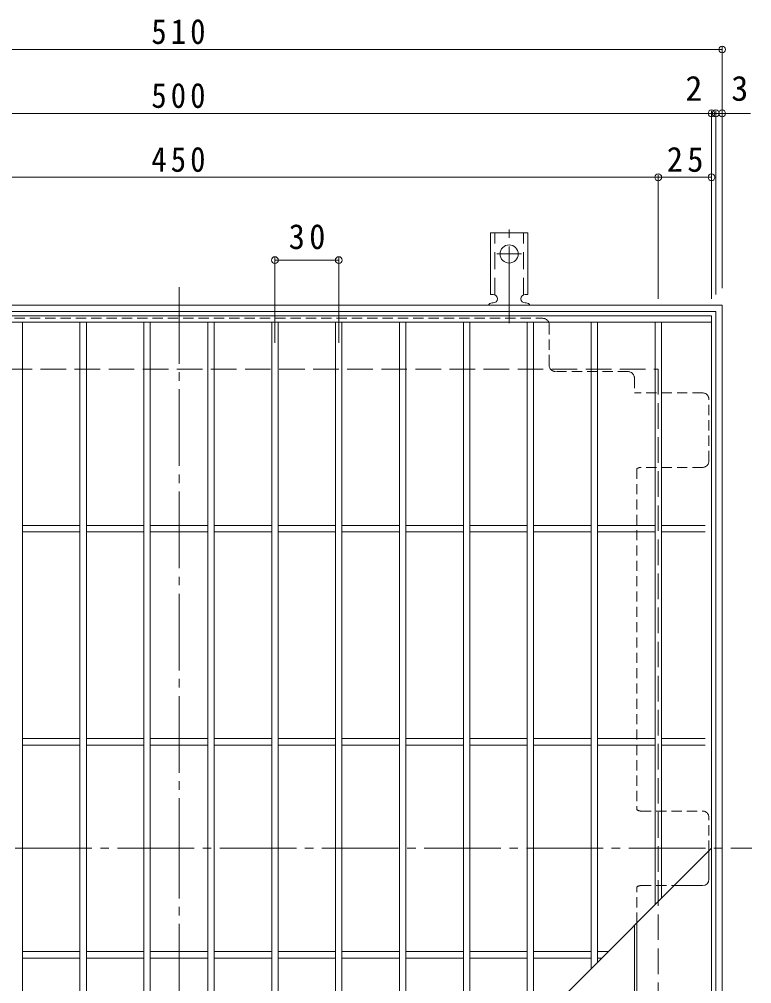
# Model space of a CAD drawing. Units: millimetres at full size, sheet at 1:4. Extents: x -926 to 1052, y -789 to 724.
# Drawn here: x -611.7 to -267.8, y 270.8 to 723.5 of the extents above; entities that cross this region are included whole.
import ezdxf
from ezdxf.enums import TextEntityAlignment as Align

# ---------------------------------------------------------------- set-up
doc = ezdxf.new("R2010")
doc.units = ezdxf.units.MM
doc.header["$LTSCALE"] = 4
doc.header["$PDMODE"] = 32
doc.header["$PDSIZE"] = 3.2
for name, pattern in [('CHAIN2', [12, 9, -1, 1, -1]), ('DASHED1', [1.8, 1.2, -0.6]), ('DASHED2', [3, 2, -1]), ('DASHED3', [4, 3, -1])]:
    doc.linetypes.add(name, pattern=pattern)
for name, color, linetype, lineweight in [('A-1', 3, 'Continuous', 9), ('A-2', 3, 'Continuous', 9), ('A-4', 7, 'Continuous', 9), ('A-7', 2, 'Continuous', 9), ('A-A', 3, 'Continuous', 9)]:
    doc.layers.add(name, color=color, linetype=linetype, lineweight=lineweight)
doc.styles.add('ＭＳ ゴシック', font='')
doc.styles.get('ＭＳ ゴシック').set_extended_font_data('MS Gothic')

msp = doc.modelspace()

# ---------------------------------------------------------------- linework, layer by layer
at = {"layer": 'A-1', "color": 2}
for p, q in [((-788.713, 586.362), (-284.713, 586.362)), ((-284.713, 586.362), (-284.713, 82.362))]:
    msp.add_line(p, q, dxfattribs=at)
msp.add_lwpolyline([(-791.713, 79.362), (-791.713, 589.362), (-281.713, 589.362), (-281.713, 79.362)], close=True, dxfattribs=at)
at = {"layer": 'A-1', "color": 2, "linetype": 'DASHED3'}
msp.add_lwpolyline([(-761.713, 109.362), (-761.713, 559.362), (-311.713, 559.362), (-311.713, 109.362)], close=True, dxfattribs=at)
at = {"layer": 'A-2'}
for p, q in [((-786.713, 584.362), (-286.713, 584.362)), ((-286.713, 84.362), (-286.713, 584.362)), ((-786.713, 581.362), (-286.713, 581.362)), ((-610.213, 581.362), (-610.213, 87.362)), ((-583.213, 581.362), (-583.213, 87.362)), ((-580.213, 581.362), (-580.213, 87.362)), ((-553.213, 581.362), (-553.213, 87.362)), ((-550.213, 581.362), (-550.213, 87.362)), ((-523.213, 581.362), (-523.213, 97.862)), ((-520.213, 581.362), (-520.213, 100.862)), ((-493.213, 581.362), (-493.213, 127.862)), ((-490.213, 581.362), (-490.213, 130.862)), ((-463.213, 581.362), (-463.213, 157.862)), ((-460.213, 581.362), (-460.213, 160.862)), ((-433.213, 581.362), (-433.213, 187.862)), ((-430.213, 581.362), (-430.213, 190.862)), ((-403.213, 581.362), (-403.213, 217.862)), ((-400.213, 581.362), (-400.213, 220.862)), ((-373.213, 581.362), (-373.213, 247.862)), ((-370.213, 581.362), (-370.213, 250.862)), ((-343.213, 581.362), (-343.213, 277.862)), ((-340.213, 581.362), (-340.213, 280.862)), ((-313.213, 581.362), (-313.213, 307.862)), ((-310.213, 581.362), (-310.213, 310.862)), ((-583.213, 485.862), (-610.213, 485.862)), ((-553.213, 485.862), (-580.213, 485.862)), ((-523.213, 485.862), (-550.213, 485.862)), ((-493.213, 485.862), (-520.213, 485.862)), ((-463.213, 485.862), (-490.213, 485.862)), ((-433.213, 485.862), (-460.213, 485.862)), ((-403.213, 485.862), (-430.213, 485.862)), ((-373.213, 485.862), (-400.213, 485.862)), ((-343.213, 485.862), (-370.213, 485.862)), ((-313.213, 485.862), (-340.213, 485.862)), ((-289.713, 485.862), (-310.213, 485.862)), ((-583.213, 482.862), (-610.213, 482.862)), ((-553.213, 482.862), (-580.213, 482.862)), ((-523.213, 482.862), (-550.213, 482.862)), ((-493.213, 482.862), (-520.213, 482.862)), ((-463.213, 482.862), (-490.213, 482.862)), ((-433.213, 482.862), (-460.213, 482.862)), ((-403.213, 482.862), (-430.213, 482.862)), ((-373.213, 482.862), (-400.213, 482.862)), ((-343.213, 482.862), (-370.213, 482.862)), ((-313.213, 482.862), (-340.213, 482.862)), ((-289.713, 482.862), (-310.213, 482.862)), ((-583.213, 385.862), (-610.213, 385.862)), ((-553.213, 385.862), (-580.213, 385.862)), ((-523.213, 385.862), (-550.213, 385.862)), ((-493.213, 385.862), (-520.213, 385.862)), ((-463.213, 385.862), (-490.213, 385.862)), ((-433.213, 385.862), (-460.213, 385.862)), ((-403.213, 385.862), (-430.213, 385.862)), ((-373.213, 385.862), (-400.213, 385.862)), ((-343.213, 385.862), (-370.213, 385.862)), ((-313.213, 385.862), (-340.213, 385.862)), ((-289.713, 385.862), (-310.213, 385.862)), ((-583.213, 382.862), (-610.213, 382.862)), ((-553.213, 382.862), (-580.213, 382.862)), ((-523.213, 382.862), (-550.213, 382.862)), ((-493.213, 382.862), (-520.213, 382.862)), ((-463.213, 382.862), (-490.213, 382.862)), ((-433.213, 382.862), (-460.213, 382.862)), ((-403.213, 382.862), (-430.213, 382.862)), ((-373.213, 382.862), (-400.213, 382.862)), ((-343.213, 382.862), (-370.213, 382.862)), ((-313.213, 382.862), (-340.213, 382.862)), ((-289.713, 382.862), (-310.213, 382.862)), ((-536.713, 84.362), (-286.713, 334.362)), ((-583.213, 285.862), (-610.213, 285.862)), ((-553.213, 285.862), (-580.213, 285.862)), ((-523.213, 285.862), (-550.213, 285.862)), ((-493.213, 285.862), (-520.213, 285.862)), ((-463.213, 285.862), (-490.213, 285.862)), ((-433.213, 285.862), (-460.213, 285.862)), ((-403.213, 285.862), (-430.213, 285.862)), ((-373.213, 285.862), (-400.213, 285.862)), ((-343.213, 285.862), (-370.213, 285.862)), ((-335.213, 285.862), (-340.213, 285.862)), ((-583.213, 282.862), (-610.213, 282.862)), ((-553.213, 282.862), (-580.213, 282.862)), ((-523.213, 282.862), (-550.213, 282.862)), ((-493.213, 282.862), (-520.213, 282.862)), ((-463.213, 282.862), (-490.213, 282.862)), ((-433.213, 282.862), (-460.213, 282.862)), ((-403.213, 282.862), (-430.213, 282.862)), ((-373.213, 282.862), (-400.213, 282.862)), ((-343.213, 282.862), (-370.213, 282.862)), ((-338.213, 282.862), (-340.213, 282.862))]:
    msp.add_line(p, q, dxfattribs=at)
at = {"layer": 'A-4'}
for p, q in [((-281.713, 709.362), (-791.713, 709.362)), ((-281.713, 710.562), (-281.713, 597.362)), ((-286.713, 679.362), (-786.713, 679.362)), ((-286.713, 680.562), (-286.713, 592.362)), ((-284.713, 679.362), (-286.713, 679.362)), ((-284.713, 680.562), (-284.713, 594.362)), ((-268.331, 679.362), (-284.713, 679.362)), ((-311.713, 649.362), (-761.713, 649.362)), ((-311.713, 650.562), (-311.713, 592.362)), ((-286.713, 649.362), (-311.713, 649.362)), ((-491.713, 611.993), (-491.713, 571.659)), ((-461.713, 611.993), (-461.713, 571.659)), ((-491.713, 610.493), (-461.713, 610.493))]:
    msp.add_line(p, q, dxfattribs=at)
for p in [(-281.713, 709.362), (-286.713, 679.362), (-284.713, 679.362), (-281.713, 679.362), (-311.713, 649.362), (-286.713, 649.362), (-491.713, 610.493), (-461.713, 610.493)]:
    msp.add_point(p, dxfattribs=at)
at = {"layer": 'A-7', "linetype": 'CHAIN2'}
for p, q in [((-536.713, 597.856), (-536.713, 334.362)), ((-805.595, 334.362), (-267.831, 334.362)), ((-536.713, 70.869), (-536.713, 334.362))]:
    msp.add_line(p, q, dxfattribs=at)
at = {"layer": 'A-7', "linetype": 'DASHED1'}
for p, q in [((-707.512, 583.166), (-365.914, 583.166)), ((-362.914, 561.166), (-362.914, 580.166)), ((-325.913, 558.166), (-359.914, 558.166)), ((-322.913, 555.166), (-322.913, 548.166)), ((-290.909, 548.166), (-322.913, 548.166)), ((-287.909, 516.165), (-287.909, 545.166)), ((-321.713, 512.568), (-321.713, 352.463)), ((-290.909, 513.165), (-319.917, 513.165)), ((-319.913, 351.863), (-290.909, 351.863)), ((-287.909, 333.166), (-287.909, 348.863)), ((-321.713, 299.363), (-321.713, 316.255)), ((-319.913, 316.862), (-304.213, 316.862))]:
    msp.add_line(p, q, dxfattribs=at)
at = {"layer": 'A-7'}
for p, q in [((-287.909, 319.862), (-287.909, 333.166)), ((-304.213, 316.862), (-290.909, 316.862)), ((-321.713, 156.149), (-321.713, 299.363)), ((-322.913, 298.163), (-322.913, 113.559))]:
    msp.add_line(p, q, dxfattribs=at)
at = {"layer": 'A-7', "linetype": 'DASHED1'}
for centre, start, end in [((-365.914, 580.166), 0, 90), ((-359.914, 561.166), 180, 270), ((-325.913, 555.166), 0, 90), ((-290.909, 545.166), 0, 90), ((-290.909, 516.165), 270, 0), ((-319.917, 510.165), 90, 126.76222), ((-319.913, 354.863), 233.1301, 270), ((-290.909, 348.863), 0, 90), ((-319.913, 313.862), 90, 126.95013)]:
    msp.add_arc(centre, 3, start, end, dxfattribs=at)
at = {"layer": 'A-7'}
msp.add_arc((-290.909, 319.862), 3, 270, 0, dxfattribs=at)
at = {"layer": 'A-A', "color": 7, "linetype": 'CHAIN2'}
for p, q in [((-381.713, 580.894), (-381.713, 628.294)), ((-387.489, 613.362), (-375.937, 613.362))]:
    msp.add_line(p, q, dxfattribs=at)
at = {"layer": 'A-A'}
for p, q in [((-390.463, 594.362), (-390.463, 623.362)), ((-372.963, 623.362), (-390.463, 623.362)), ((-372.963, 594.362), (-372.963, 623.362)), ((-390.463, 594.362), (-389.213, 594.362)), ((-372.963, 594.362), (-374.213, 594.362)), ((-389.713, 590.362), (-389.213, 590.362)), ((-374.217, 590.362), (-373.704, 590.362))]:
    msp.add_line(p, q, dxfattribs=at)
at = {"layer": 'A-A', "linetype": 'DASHED2'}
for p, q in [((-388.463, 594.216), (-388.463, 623.362)), ((-374.963, 594.216), (-374.963, 623.362))]:
    msp.add_line(p, q, dxfattribs=at)
at = {"layer": 'A-A'}
msp.add_circle((-381.713, 613.362), 4.25, dxfattribs=at)
for centre, start, end in [((-389.213, 592.362), 270, 90), ((-374.213, 592.362), 90, 269.8667), ((-389.713, 588.362), 90.27596, 150.00047), ((-373.713, 588.362), 29.99927, 89.75836)]:
    msp.add_arc(centre, 2, start, end, dxfattribs=at)

# ---------------------------------------------------------------- texts
at = {"layer": 'A-4', "color": 2, "style": 'ＭＳ ゴシック'}
for s, p in [('2', (-298.982, 681.762)), ('3', (-277.428, 681.762))]:
    msp.add_text(s, height=11.73, dxfattribs=at).set_placement(p, align=Align.BOTTOM_LEFT)
at = {"layer": 'A-4', "color": 2, "char_height": 11.73, "attachment_point": 7, "style": 'ＭＳ ゴシック'}
for s, insert in [('\\T1.27;\\W0.9;510', (-549.713, 711.762)), ('\\T1.27;\\W0.9;500', (-549.713, 681.762)), ('\\T1.27;\\W0.9;450', (-549.713, 651.762)), ('\\T1.27;\\W0.95;25', (-307.713, 651.762)), ('\\T1.27;\\W0.95;30', (-485.213, 615.493))]:
    msp.add_mtext(s, dxfattribs=dict(at, insert=insert))

doc.saveas('drawing.dxf')
